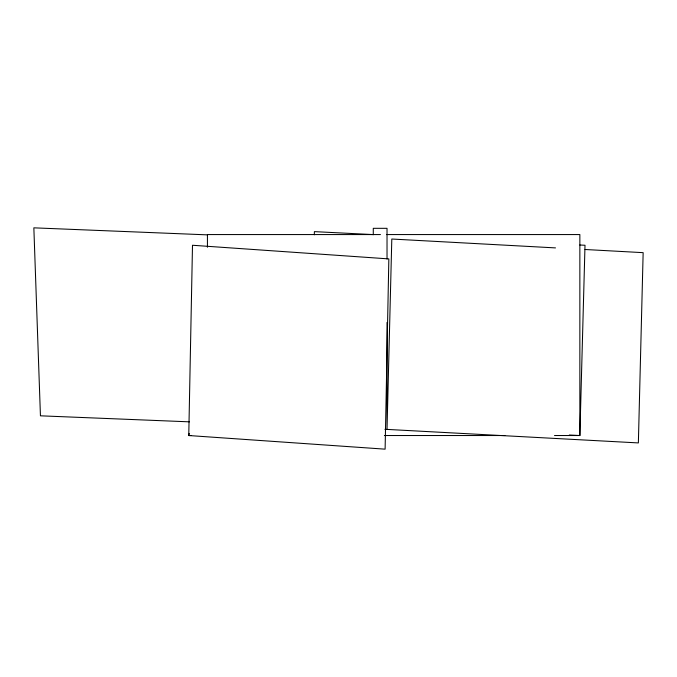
<?xml version="1.0" encoding="UTF-8"?>
<svg xmlns="http://www.w3.org/2000/svg" width="677" height="677" viewBox="0 0 677 677"><rect width="100%" height="100%" fill="white"/><g stroke="black" fill="none" stroke-linecap="round" stroke-linejoin="round"><path stroke-width="1.02" d="M314.306 234.801L314.39 231.627L373.382 234.597M189.247 433.492L188.765 435.531L385.111 449.164L388.843 258.902L192.496 245.26L188.765 435.531L190.855 435.531M380.457 234.564L207.433 234.564L207.433 247.24M386.787 234.564L579.859 234.564L579.859 435.531L554.497 435.531M384.908 429.286L638.369 442.919L643.15 252.656L585.063 249.5M384.384 435.531L504.839 435.531M207.137 234.851L33.85 227.836L40.442 415.813L189.425 421.839M579.859 245.006L585.004 245.26L579.859 435.531L569.332 434.998M555.495 247.9L391.805 239.023L387.024 429.286L387.024 322.455M387.024 258.995L387.024 228.318L373.281 228.318L373.281 234.665"/></g></svg>
